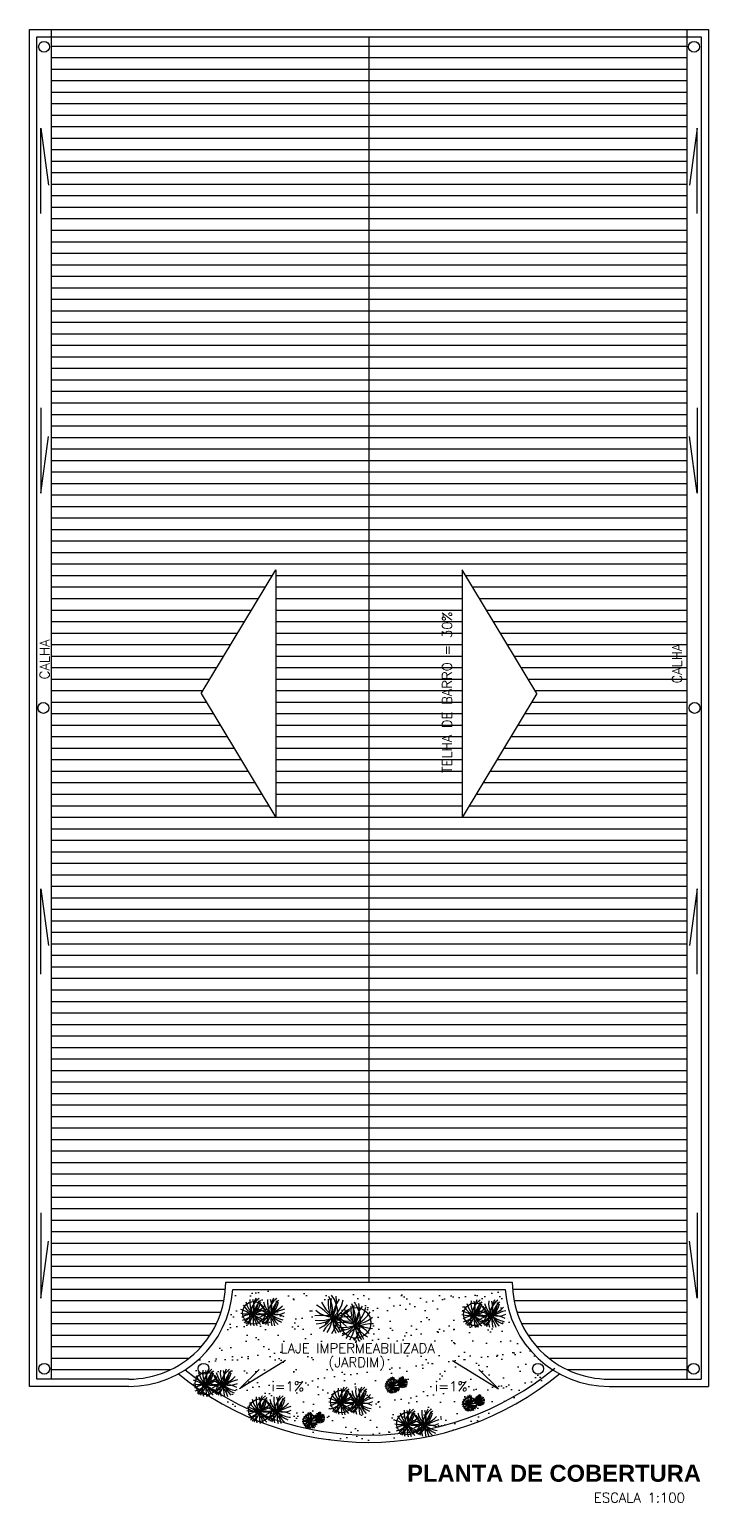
# Model space of a CAD drawing. Extents: x -230.3 to -156.5, y 53.3 to 122.6.
# Drawn here: x -194.61 to -180.61, y 76.82 to 107.22 of the extents above; entities that cross this region are included whole.
import ezdxf
from ezdxf.enums import TextEntityAlignment as Align

# ---------------------------------------------------------------- set-up
doc = ezdxf.new("R2010")
doc.units = 0
doc.header["$MEASUREMENT"] = 0
for name, color, linetype in [('ALVENARIA', 7, 'CONTINUOUS'), ('ALVENARIA1', 44, 'CONTINUOUS'), ('ALVENARIA2', 9, 'CONTINUOUS'), ('COBERTURA', 6, 'CONTINUOUS'), ('COTA', 1, 'CONTINUOUS'), ('JARDIM', 90, 'CONTINUOUS'), ('TEXTO2', 40, 'CONTINUOUS'), ('TEXTO5', 5, 'CONTINUOUS')]:
    doc.layers.add(name, color=color, linetype=linetype)
doc.styles.add('SANSSERIFBOLD', font='sasb____.pfb')
doc.styles.add('SIMPLEX', font='SIMPLEX.SHX')

msp = doc.modelspace()

# ---------------------------------------------------------------- hatches: boundary and pattern name
at = {"layer": 'COTA'}
h = msp.add_hatch(dxfattribs=at)
h.set_pattern_fill('LINE', color=256, scale=1.9, style=0)
h.paths.add_polyline_path([(-187.606, 107.067), (-194.156, 107.067), (-194.156, 79.367), (-192.556, 79.367, 0.414923), (-190.561, 81.367), (-187.606, 81.367)])
h.paths.add_polyline_path([(-189.527, 90.958), (-191.066, 93.513), (-189.527, 96.068)], flags=16)
h.paths.add_polyline_path([(-181.056, 107.067), (-187.606, 107.067), (-187.606, 81.367), (-184.651, 81.367, 0.414923), (-182.656, 79.367), (-181.056, 79.367)])
h.paths.add_polyline_path([(-185.684, 90.958), (-185.684, 96.068), (-184.146, 93.513)], flags=16)
h.paths.add_polyline_path([(-194.145, 93.651), (-194.145, 94.685), (-194.445, 94.685), (-194.445, 93.651)], flags=9)
h.paths.add_polyline_path([(-185.845, 91.561), (-185.845, 95.519), (-186.145, 95.519), (-186.145, 91.561)], flags=24)
h.paths.add_polyline_path([(-181.104, 93.564), (-181.104, 94.598), (-181.404, 94.598), (-181.404, 93.564)], flags=24)
at = {"layer": 'JARDIM'}
h = msp.add_hatch(dxfattribs=at)
h.set_pattern_fill('AR-SAND', color=256, scale=0.25, style=0)
h.paths.add_polyline_path([(-183.818, 79.559, -0.236938), (-184.796, 81.217), (-190.416, 81.217, -0.236938), (-191.394, 79.559, 0.017441), (-191.06, 79.306, -0.230589), (-190.857, 79.309, -0.002161), (-190.854, 79.313, -0.002823), (-190.855, 79.308, -0.146758), (-190.756, 79.217, 0.021245), (-190.729, 79.248, 0.069163), (-190.661, 79.132, -0.076944), (-190.596, 79.272, -0.014578), (-190.59, 79.297, -0.095675), (-190.593, 79.097, 0.001619), (-190.59, 79.098, -0.106848), (-190.489, 79.313, -0.133367), (-190.581, 79.101, 0.026735), (-190.533, 79.12, -0.016426), (-190.562, 79.075, -0.046329), (-190.465, 79.063, -0.066861), (-190.564, 79.072, -0.009297), (-190.582, 79.048, 0.036797), (-190.557, 78.988, 0.025377), (-190.013, 78.716, -0.30946), (-189.754, 78.758, -0.002161), (-189.751, 78.761, -0.002823), (-189.751, 78.756, -0.146758), (-189.653, 78.666, 0.021245), (-189.625, 78.696, 0.069163), (-189.557, 78.581, -0.076944), (-189.493, 78.72, -0.014578), (-189.487, 78.745, -0.095675), (-189.49, 78.546, 0.001619), (-189.487, 78.547, -0.106848), (-189.386, 78.761, -0.133367), (-189.478, 78.55, 0.026735), (-189.43, 78.569, -0.016426), (-189.459, 78.523, -0.046329), (-189.362, 78.512, -0.066861), (-189.461, 78.521, -0.004541), (-189.469, 78.509, 0.024841), (-188.894, 78.352, -0.013587), (-188.881, 78.38, -0.2932), (-188.96, 78.503, -0.446717), (-188.81, 78.637, -0.002161), (-188.809, 78.64, -0.002823), (-188.809, 78.637, -0.215594), (-188.713, 78.579, -0.014648), (-188.686, 78.598, 0.055738), (-188.653, 78.571, -0.076944), (-188.647, 78.632, -0.014578), (-188.648, 78.642, -0.095675), (-188.623, 78.567, 0.001619), (-188.622, 78.568, -0.106848), (-188.612, 78.661, -0.133367), (-188.619, 78.57, 0.026735), (-188.604, 78.583, -0.016426), (-188.609, 78.563, -0.046329), (-188.571, 78.571, -0.066861), (-188.609, 78.561, -0.019552), (-188.617, 78.537, 0.006687), (-188.616, 78.532, 0.005097), (-188.619, 78.534, -0.00795), (-188.623, 78.524, -0.045961), (-188.629, 78.486, -0.042346), (-188.643, 78.517, 0.036313), (-188.669, 78.468, -0.023486), (-188.695, 78.465, -0.361301), (-188.839, 78.368, -0.022633), (-188.848, 78.342, 0.076224), (-187.032, 78.24, -0.034826), (-187.035, 78.272, -0.550393), (-186.703, 78.482, -0.002161), (-186.7, 78.486, -0.002823), (-186.701, 78.481, -0.146758), (-186.603, 78.391, 0.021245), (-186.575, 78.421, 0.064439), (-186.512, 78.313, 0.000349), (-186.504, 78.314, -0.072379), (-186.442, 78.445, -0.014578), (-186.436, 78.47, -0.06751), (-186.431, 78.328, 0.000489), (-186.419, 78.331, -0.078971), (-186.335, 78.486, -0.089317), (-186.385, 78.338, 0.120154)])
h.paths.add_polyline_path([(-188.066, 79.114, -0.002161), (-188.063, 79.118, -0.002823), (-188.064, 79.113, -0.146758), (-187.966, 79.023, 0.021245), (-187.938, 79.053, 0.069163), (-187.87, 78.938, -0.076944), (-187.805, 79.077, -0.014578), (-187.799, 79.102, -0.095675), (-187.803, 78.903, 0.001619), (-187.8, 78.904, -0.106848), (-187.698, 79.118, -0.133367), (-187.79, 78.907, 0.026735), (-187.742, 78.925, -0.016426), (-187.771, 78.88, -0.046329), (-187.674, 78.869, -0.066861), (-187.773, 78.878, -0.019552), (-187.812, 78.827, 0.006687), (-187.813, 78.812, 0.005097), (-187.819, 78.819, -0.00795), (-187.836, 78.799, -0.045961), (-187.882, 78.715, -0.042346), (-187.889, 78.799, 0.031568), (-187.979, 78.718, -0.01891), (-188.01, 78.732, -0.6501), (-188.398, 78.904, -0.550393)], flags=16)
h.paths.add_polyline_path([(-188.17, 79.077, -0.014578), (-188.164, 79.102, -0.097754), (-188.168, 78.898, 0.007837), (-188.165, 78.885, 0.011576), (-188.149, 78.88, -0.052184), (-188.039, 78.869, -0.066861), (-188.138, 78.878, -0.030703), (-188.201, 78.799, -0.045961), (-188.247, 78.715, -0.191317)], flags=0)
h.paths.add_polyline_path([(-188.151, 80.369, -0.01891), (-188.196, 80.363, 0.031568), (-188.279, 80.504, -0.042346), (-188.322, 80.398, -0.045961), (-188.348, 80.526, -0.00795), (-188.362, 80.558, 0.005097), (-188.372, 80.551, 0.006687), (-188.368, 80.571, -0.019552), (-188.397, 80.652, -0.066861), (-188.528, 80.68, -0.046329), (-188.399, 80.656, -0.016426), (-188.418, 80.726, 0.026735), (-188.364, 80.682, -0.133367), (-188.397, 80.992, -0.106848), (-188.353, 80.675, 0.001619), (-188.349, 80.672, -0.095675), (-188.273, 80.931, -0.014578), (-188.276, 80.896, -0.076944), (-188.249, 80.691, 0.069163), (-188.114, 80.812, 0.021245), (-188.091, 80.762, -0.146758), (-187.928, 80.839, -0.002823), (-187.927, 80.845, -0.002161), (-187.924, 80.839, -0.455701), (-187.567, 80.529, -0.763374)], flags=16)
h.paths.add_polyline_path([(-187.927, 80.505, -0.066861), (-188.058, 80.534, -0.052184), (-187.912, 80.504, 0.011576), (-187.889, 80.504, 0.007837), (-187.879, 80.52, -0.097754), (-187.803, 80.784, -0.014578), (-187.805, 80.75, -0.191317), (-187.851, 80.251, -0.045961), (-187.878, 80.379, -0.030703)], flags=0)
h.paths.add_polyline_path([(-187.107, 79.367, -0.002161), (-187.106, 79.37, -0.002823), (-187.105, 79.367, -0.215594), (-187.01, 79.309, -0.014648), (-186.983, 79.328, 0.055738), (-186.949, 79.301, -0.076944), (-186.943, 79.361, -0.014578), (-186.944, 79.372, -0.095675), (-186.92, 79.297, 0.001619), (-186.919, 79.297, -0.106848), (-186.909, 79.391, -0.133367), (-186.916, 79.3, 0.026735), (-186.9, 79.313, -0.016426), (-186.905, 79.292, -0.046329), (-186.867, 79.3, -0.066861), (-186.906, 79.291, -0.019552), (-186.913, 79.267, 0.006687), (-186.912, 79.261, 0.005097), (-186.915, 79.263, -0.00795), (-186.919, 79.254, -0.045961), (-186.925, 79.216, -0.042346), (-186.939, 79.247, 0.036313), (-186.965, 79.198, -0.023486), (-186.991, 79.195, -0.867182), (-187.257, 79.232, -0.446717)], flags=16)
h.paths.add_polyline_path([(-187.157, 79.327, -0.014578), (-187.158, 79.342, -0.095675), (-187.122, 79.231, 0.033425), (-187.093, 79.255, -0.016426), (-187.101, 79.225, -0.046329), (-187.045, 79.237, -0.066861), (-187.101, 79.223, -0.030703), (-187.121, 79.168, -0.045961), (-187.13, 79.113, -0.084031), (-187.162, 79.205, 0.002835), (-187.165, 79.206, 0.002345), (-187.163, 79.207, -0.103735)], flags=0)
h.paths.add_polyline_path([(-189.629, 80.659, 0.006687), (-189.63, 80.644, 0.005097), (-189.636, 80.651, -0.00795), (-189.653, 80.631, -0.045961), (-189.7, 80.547, -0.042346), (-189.707, 80.632, 0.031568), (-189.797, 80.55, -0.01891), (-189.827, 80.564, -0.6501), (-190.215, 80.736, -0.550393), (-189.883, 80.946, -0.002161), (-189.88, 80.95, -0.002823), (-189.881, 80.945, -0.146758), (-189.783, 80.855, 0.021245), (-189.755, 80.885, 0.069163), (-189.687, 80.77, -0.076944), (-189.622, 80.909, -0.014578), (-189.617, 80.934, -0.095675), (-189.62, 80.735, 0.001619), (-189.617, 80.736, -0.106848), (-189.516, 80.95, -0.133367), (-189.607, 80.739, 0.026735), (-189.559, 80.757, -0.016426), (-189.589, 80.712, -0.046329), (-189.492, 80.701, -0.066861), (-189.59, 80.71, -0.019552)], flags=16)
h.paths.add_polyline_path([(-190.018, 80.631, -0.045961), (-190.065, 80.547, -0.191317), (-189.987, 80.909, -0.014578), (-189.982, 80.934, -0.097754), (-189.986, 80.731, 0.007837), (-189.982, 80.717, 0.011576), (-189.966, 80.712, -0.052184), (-189.857, 80.701, -0.066861), (-189.955, 80.71, -0.030703)], flags=0)
h.paths.add_polyline_path([(-191.13, 79.581, -1), (-190.905, 79.581, -1)], flags=16)
h.paths.add_polyline_path([(-185.516, 78.994, -0.002161), (-185.516, 78.997, -0.002823), (-185.515, 78.994, -0.215594), (-185.42, 78.936, -0.014648), (-185.393, 78.955, 0.055738), (-185.359, 78.928, -0.076944), (-185.353, 78.989, -0.014578), (-185.354, 78.999, -0.095675), (-185.33, 78.924, 0.001619), (-185.329, 78.924, -0.106848), (-185.318, 79.018, -0.133367), (-185.326, 78.927, 0.026735), (-185.31, 78.94, -0.016426), (-185.315, 78.919, -0.046329), (-185.277, 78.928, -0.066861), (-185.315, 78.918, -0.019552), (-185.323, 78.894, 0.006687), (-185.322, 78.888, 0.005097), (-185.325, 78.89, -0.00795), (-185.329, 78.881, -0.045961), (-185.335, 78.843, -0.042346), (-185.349, 78.874, 0.036313), (-185.375, 78.825, -0.023486), (-185.401, 78.822, -0.867182), (-185.666, 78.86, -0.446717)], flags=17)
h.paths.add_polyline_path([(-185.567, 78.954, -0.014578), (-185.568, 78.969, -0.095675), (-185.532, 78.858, 0.033425), (-185.503, 78.882, -0.016426), (-185.511, 78.852, -0.046329), (-185.455, 78.864, -0.066861), (-185.511, 78.85, -0.030703), (-185.531, 78.795, -0.045961), (-185.54, 78.74, -0.084031), (-185.572, 78.832, 0.002835), (-185.575, 78.833, 0.002345), (-185.573, 78.834, -0.103735)], flags=16)
h.paths.add_polyline_path([(-185.655, 80.704, -0.550393), (-185.324, 80.914, -0.002161), (-185.321, 80.918, -0.002823), (-185.322, 80.913, -0.146758), (-185.224, 80.823, 0.021245), (-185.196, 80.853, 0.069163), (-185.128, 80.738, -0.076944), (-185.063, 80.877, -0.014578), (-185.057, 80.902, -0.095675), (-185.06, 80.702, 0.001619), (-185.057, 80.703, -0.106848), (-184.956, 80.918, -0.133367), (-185.048, 80.706, 0.026735), (-185, 80.725, -0.016426), (-185.029, 80.68, -0.046329), (-184.932, 80.669, -0.066861), (-185.031, 80.677, -0.019552), (-185.07, 80.627, 0.006687), (-185.071, 80.612, 0.005097), (-185.076, 80.619, -0.00795), (-185.094, 80.599, -0.045961), (-185.14, 80.515, -0.042346), (-185.147, 80.599, 0.031568), (-185.237, 80.517, -0.01891), (-185.268, 80.532, -0.6501)], flags=16)
h.paths.add_polyline_path([(-185.428, 80.877, -0.014578), (-185.422, 80.902, -0.097754), (-185.426, 80.698, 0.007837), (-185.423, 80.685, 0.011576), (-185.407, 80.68, -0.052184), (-185.297, 80.669, -0.066861), (-185.396, 80.677, -0.030703), (-185.458, 80.599, -0.045961), (-185.505, 80.515, -0.191317)], flags=0)
h.paths.add_polyline_path([(-184.008, 79.581, -1), (-184.233, 79.581, -1)], flags=16)
h.paths.add_polyline_path([(-183.681, 79.478, -0.018601), (-183.818, 79.559, -0.115074), (-186.267, 78.363, -0.06877), (-186.379, 78.293, -0.016426), (-186.408, 78.248, -0.08176), (-186.24, 78.216, 0.117592)])
h.paths.add_polyline_path([(-187.032, 78.24, -0.103241), (-189.469, 78.509, -0.004756), (-189.478, 78.496, 0.120631), (-189.367, 78.32, 0.098767), (-186.972, 78.095, -0.003299), (-186.963, 78.104, -0.16895)])
h.paths.add_polyline_path([(-190.603, 79.015, 0.081444), (-190.588, 78.834, 0.022947), (-190.082, 78.583, -0.16636), (-190.013, 78.716, -0.027595)], flags=17)
h.paths.add_polyline_path([(-191.394, 79.559, -0.018601), (-191.531, 79.478, 0.018699), (-191.166, 79.198, -0.168141), (-191.06, 79.306, -0.017441)])
h.paths.add_polyline_path([(-188.516, 79.47), (-187.097, 79.47), (-187.097, 79.928), (-188.516, 79.928)], flags=24)
h.paths.add_polyline_path([(-186.295, 79.068), (-185.547, 79.068), (-185.547, 79.368), (-186.295, 79.368)], flags=25)
h.paths.add_polyline_path([(-189.666, 79.068), (-188.919, 79.068), (-188.919, 79.368), (-189.666, 79.368)], flags=24)
h.paths.add_polyline_path([(-189.48, 79.855), (-185.723, 79.855), (-185.723, 80.155), (-189.48, 80.155)], flags=24)

# ---------------------------------------------------------------- linework, layer by layer
at = {"layer": 'ALVENARIA'}
for p, q in [((-194.606, 107.217), (-180.606, 107.217)), ((-194.606, 79.217), (-194.606, 107.217)), ((-194.456, 107.067), (-180.756, 107.067)), ((-194.456, 79.367), (-194.456, 107.067)), ((-187.606, 107.067), (-187.606, 81.367)), ((-180.756, 107.067), (-180.756, 79.367)), ((-180.606, 107.217), (-180.606, 79.217)), ((-190.561, 81.367), (-184.651, 81.367)), ((-190.416, 81.217), (-184.796, 81.217)), ((-192.556, 79.367), (-194.456, 79.367)), ((-182.656, 79.367), (-180.756, 79.367)), ((-192.556, 79.217), (-194.606, 79.217)), ((-182.656, 79.217), (-180.606, 79.217))]:
    msp.add_line(p, q, dxfattribs=at)
for centre, radius, start, end in [((-192.556, 81.362), 1.995, 270, 0.1388), ((-192.556, 81.362), 2.145, 270, 356.1197), ((-182.656, 81.362), 2.145, 183.8803, 270), ((-182.656, 81.362), 1.995, 179.8612, 270)]:
    msp.add_arc(centre, radius, start, end, dxfattribs=at)
at = {"layer": 'ALVENARIA1'}
for p, q in [((-194.156, 107.217), (-194.156, 79.367)), ((-181.056, 107.217), (-181.056, 79.367)), ((-194.37, 105.179), (-194.213, 104.006)), ((-194.37, 103.419), (-194.37, 105.179)), ((-180.842, 105.179), (-180.999, 104.006)), ((-180.842, 103.419), (-180.842, 105.179)), ((-194.37, 99.406), (-194.37, 97.646)), ((-180.842, 99.406), (-180.842, 97.646)), ((-194.37, 97.646), (-194.213, 98.819)), ((-180.842, 97.646), (-180.999, 98.819)), ((-194.37, 87.725), (-194.37, 89.485)), ((-194.37, 89.485), (-194.213, 88.312)), ((-180.842, 89.485), (-180.999, 88.312)), ((-180.842, 87.725), (-180.842, 89.485)), ((-194.37, 82.8), (-194.37, 81.04)), ((-180.842, 82.8), (-180.842, 81.04)), ((-194.37, 81.04), (-194.213, 82.213)), ((-180.842, 81.04), (-180.999, 82.213)), ((-189.328, 79.749), (-190.277, 79.17)), ((-185.883, 79.749), (-184.935, 79.17)), ((-190.277, 79.17), (-189.871, 79.566)), ((-184.935, 79.17), (-185.341, 79.566))]:
    msp.add_line(p, q, dxfattribs=at)
for radius, start in [(6.15, 230.3396), (6, 230.8525)]:
    msp.add_arc((-187.606, 84.212), radius, start, 309.6604, dxfattribs=at)
at = {"layer": 'ALVENARIA2'}
for p, q in [((-191.066, 93.513), (-189.527, 96.068)), ((-189.527, 96.068), (-189.527, 90.958)), ((-185.684, 96.068), (-185.684, 90.958)), ((-184.146, 93.513), (-185.684, 96.068)), ((-191.066, 93.513), (-189.527, 90.958)), ((-184.146, 93.513), (-185.684, 90.958))]:
    msp.add_line(p, q, dxfattribs=at)
at = {"layer": 'COBERTURA'}
for centre in [(-194.306, 106.859), (-180.905, 106.859), (-194.319, 93.217), (-180.892, 93.217), (-194.3, 79.581), (-191.017, 79.581), (-184.121, 79.581), (-180.912, 79.581)]:
    msp.add_circle(centre, 0.112, dxfattribs=at)
at = {"layer": 'JARDIM'}
for centre, radius in [((-189.983, 80.736), 0.232), ((-185.423, 80.704), 0.232), ((-187.881, 80.529), 0.314), ((-190.956, 79.277), 0.232), ((-187.121, 79.232), 0.135), ((-188.165, 78.904), 0.232), ((-189.853, 78.726), 0.232), ((-185.531, 78.86), 0.135), ((-188.825, 78.503), 0.135), ((-186.802, 78.45), 0.232)]:
    msp.add_circle(centre, radius, dxfattribs=at)
for centre, radius, start, end in [((-190.124, 81.197), 0.483, 254.6842, 319.3279), ((-190.316, 81.014), 0.44, 283.0268, 355.7665), ((-189.873, 81.073), 0.372, 208.3634, 296.259), ((-190.625, 81.18), 0.818, 305.8105, 344.1154), ((-189.672, 81.073), 0.486, 193.1846, 261.312), ((-190.499, 80.843), 0.526, 318.4266, 18.1677), ((-189.57, 80.631), 0.502, 126.891, 198.3431), ((-189.621, 80.956), 0.443, 172.6099, 249.3531), ((-189.557, 80.824), 0.438, 151.1844, 229.1335), ((-189.435, 80.609), 0.561, 136.1311, 194.9477), ((-189.759, 81.197), 0.483, 254.6842, 319.3279), ((-189.951, 81.014), 0.44, 283.0268, 355.7665), ((-189.508, 81.073), 0.372, 208.3634, 296.259), ((-190.26, 81.18), 0.818, 305.8105, 344.1154), ((-189.307, 81.073), 0.486, 193.1846, 261.312), ((-190.134, 80.843), 0.526, 318.4266, 18.1677), ((-189.205, 80.631), 0.502, 126.891, 198.3431), ((-189.256, 80.956), 0.443, 172.6099, 249.3531), ((-189.192, 80.824), 0.438, 151.1844, 229.1335), ((-189.07, 80.609), 0.561, 136.1311, 194.9477), ((-188.617, 81.234), 0.656, 261.3709, 329.4984), ((-188.73, 81.104), 0.598, 273.3298, 350.0731), ((-189.358, 79.775), 1.303, 25.4134, 58.276), ((-188.865, 80.959), 0.592, 293.5494, 11.4985), ((-187.984, 81.213), 0.652, 203.3551, 267.9988), ((-189.109, 80.731), 0.758, 327.7352, 26.5519), ((-187.344, 80.989), 1.105, 178.5676, 216.8724), ((-187.81, 80.899), 0.594, 166.9165, 239.6561), ((-188.926, 80.705), 0.678, 324.3398, 35.7919), ((-187.642, 80.605), 0.71, 144.5153, 204.2564), ((-188.259, 80.957), 0.598, 273.3298, 350.0731), ((-188.394, 80.812), 0.592, 293.5494, 11.4985), ((-188.639, 80.584), 0.758, 327.7352, 26.5519), ((-186.874, 80.842), 1.105, 178.5676, 216.8724), ((-187.34, 80.752), 0.594, 166.9165, 239.6561), ((-188.456, 80.558), 0.678, 324.3398, 35.7919), ((-187.172, 80.458), 0.71, 144.5153, 204.2564), ((-185.757, 80.981), 0.44, 283.0268, 355.7665), ((-185.313, 81.04), 0.372, 208.3634, 296.259), ((-186.066, 81.147), 0.818, 305.8105, 344.1154), ((-185.113, 81.04), 0.486, 193.1846, 261.312), ((-185.94, 80.81), 0.526, 318.4266, 18.1677), ((-185.01, 80.598), 0.502, 126.891, 198.3431), ((-185.061, 80.923), 0.443, 172.6099, 249.3531), ((-184.875, 80.576), 0.561, 136.1311, 194.9477), ((-184.998, 80.791), 0.438, 151.1844, 229.1335), ((-185.392, 80.981), 0.44, 283.0268, 355.7665), ((-184.948, 81.04), 0.372, 208.3634, 296.259), ((-185.701, 81.147), 0.818, 305.8105, 344.1154), ((-184.748, 81.04), 0.486, 193.1846, 261.312), ((-185.575, 80.81), 0.526, 318.4266, 18.1677), ((-184.645, 80.598), 0.502, 126.891, 198.3431), ((-184.696, 80.923), 0.443, 172.6099, 249.3531), ((-184.511, 80.576), 0.561, 136.1311, 194.9477), ((-184.633, 80.791), 0.438, 151.1844, 229.1335), ((-190.339, 80.375), 0.437, 11.7783, 78.0078), ((-189.966, 80.184), 0.528, 62.3844, 119.9728), ((-189.469, 79.878), 0.964, 104.407, 137.2696), ((-189.974, 80.375), 0.437, 11.7783, 78.0078), ((-189.601, 80.184), 0.528, 62.3844, 119.9728), ((-189.105, 79.878), 0.964, 104.407, 137.2696), ((-188.595, 79.97), 0.714, 42.7101, 100.2985), ((-188.358, 81.153), 0.503, 226.4239, 314.3196), ((-188.037, 80.066), 0.59, 84.6752, 150.9046), ((-188.146, 81.087), 0.656, 261.3709, 329.4984), ((-187.887, 81.007), 0.503, 226.4239, 314.3196), ((-188.888, 79.628), 1.303, 25.4134, 58.276), ((-187.514, 81.066), 0.652, 203.3551, 267.9988), ((-185.564, 81.165), 0.483, 254.6842, 319.3279), ((-185.779, 80.342), 0.437, 11.7783, 78.0078), ((-185.407, 80.152), 0.528, 62.3844, 119.9728), ((-184.91, 79.846), 0.964, 104.407, 137.2696), ((-185.199, 81.165), 0.483, 254.6842, 319.3279), ((-185.415, 80.342), 0.437, 11.7783, 78.0078), ((-185.042, 80.152), 0.528, 62.3844, 119.9728), ((-184.545, 79.846), 0.964, 104.407, 137.2696), ((-188.124, 79.823), 0.714, 42.7101, 100.2985), ((-187.567, 79.919), 0.59, 84.6752, 150.9046), ((-191.097, 79.738), 0.483, 254.6842, 319.3279), ((-191.312, 78.915), 0.437, 11.7783, 78.0078), ((-191.289, 79.554), 0.44, 283.0268, 355.7665), ((-190.846, 79.614), 0.372, 208.3634, 296.259), ((-190.443, 78.419), 0.964, 104.407, 137.2696), ((-191.599, 79.721), 0.818, 305.8105, 344.1154), ((-190.645, 79.613), 0.486, 193.1846, 261.312), ((-191.473, 79.383), 0.526, 318.4266, 18.1677), ((-190.543, 79.171), 0.502, 126.891, 198.3431), ((-190.594, 79.496), 0.443, 172.6099, 249.3531), ((-190.408, 79.149), 0.561, 136.1311, 194.9477), ((-190.531, 79.365), 0.438, 151.1844, 229.1335), ((-190.732, 79.738), 0.483, 254.6842, 319.3279), ((-190.947, 78.915), 0.437, 11.7783, 78.0078), ((-190.925, 79.554), 0.44, 283.0268, 355.7665), ((-190.481, 79.614), 0.372, 208.3634, 296.259), ((-190.078, 78.419), 0.964, 104.407, 137.2696), ((-191.234, 79.721), 0.818, 305.8105, 344.1154), ((-190.281, 79.613), 0.486, 193.1846, 261.312), ((-191.108, 79.383), 0.526, 318.4266, 18.1677), ((-190.178, 79.171), 0.502, 126.891, 198.3431), ((-190.229, 79.496), 0.443, 172.6099, 249.3531), ((-190.043, 79.149), 0.561, 136.1311, 194.9477), ((-190.166, 79.365), 0.438, 151.1844, 229.1335), ((-187.286, 79.46), 0.281, 273.7121, 338.3557), ((-187.358, 79.322), 0.256, 302.0547, 14.7943), ((-186.964, 79.422), 0.258, 191.6377, 268.381), ((-187.426, 79.193), 0.306, 337.4545, 37.1955), ((-187.559, 79.355), 0.477, 324.8384, 3.1432), ((-186.874, 79.253), 0.292, 145.9189, 217.371), ((-186.904, 79.361), 0.255, 170.2123, 248.1614), ((-186.795, 79.266), 0.327, 155.1589, 213.9756), ((-186.921, 79.437), 0.147, 227.3913, 315.2869), ((-187.031, 79.452), 0.191, 273.7121, 338.3557), ((-186.846, 79.463), 0.192, 212.2125, 280.3399), ((-187.08, 79.358), 0.174, 302.0547, 14.7943), ((-186.812, 79.426), 0.175, 191.6377, 268.381), ((-186.617, 79.043), 0.381, 123.4348, 156.2974), ((-187.126, 79.271), 0.208, 337.4545, 37.1955), ((-187.217, 79.38), 0.324, 324.8384, 3.1432), ((-186.751, 79.311), 0.198, 145.9189, 217.371), ((-186.771, 79.385), 0.173, 170.2123, 248.1614), ((-186.698, 79.32), 0.222, 155.1589, 213.9756), ((-190.94, 78.725), 0.528, 62.3844, 119.9728), ((-190.575, 78.725), 0.528, 62.3844, 119.9728), ((-188.306, 79.365), 0.483, 254.6842, 319.3279), ((-188.499, 79.182), 0.44, 283.0268, 355.7665), ((-188.055, 79.241), 0.372, 208.3634, 296.259), ((-188.808, 79.348), 0.818, 305.8105, 344.1154), ((-187.855, 79.24), 0.486, 193.1846, 261.312), ((-188.682, 79.011), 0.526, 318.4266, 18.1677), ((-187.753, 78.799), 0.502, 126.891, 198.3431), ((-187.803, 79.124), 0.443, 172.6099, 249.3531), ((-187.618, 78.777), 0.561, 136.1311, 194.9477), ((-187.74, 78.992), 0.438, 151.1844, 229.1335), ((-187.941, 79.365), 0.483, 254.6842, 319.3279), ((-188.134, 79.182), 0.44, 283.0268, 355.7665), ((-187.69, 79.241), 0.372, 208.3634, 296.259), ((-188.443, 79.348), 0.818, 305.8105, 344.1154), ((-187.49, 79.24), 0.486, 193.1846, 261.312), ((-188.317, 79.011), 0.526, 318.4266, 18.1677), ((-187.388, 78.799), 0.502, 126.891, 198.3431), ((-187.439, 79.124), 0.443, 172.6099, 249.3531), ((-187.253, 78.777), 0.561, 136.1311, 194.9477), ((-187.375, 78.992), 0.438, 151.1844, 229.1335), ((-187.249, 78.966), 0.254, 30.8062, 97.0357), ((-187.125, 79.439), 0.217, 227.3913, 315.2869), ((-187.014, 79.477), 0.283, 212.2125, 280.3399), ((-187.007, 78.931), 0.308, 81.4123, 139.0007), ((-186.676, 78.857), 0.562, 123.4348, 156.2974), ((-187.006, 79.116), 0.173, 30.8062, 97.0357), ((-186.842, 79.093), 0.209, 81.4123, 139.0007), ((-185.284, 78.88), 0.292, 145.9189, 217.371), ((-185.314, 78.989), 0.255, 170.2123, 248.1614), ((-185.205, 78.893), 0.327, 155.1589, 213.9756), ((-185.161, 78.938), 0.198, 145.9189, 217.371), ((-185.181, 79.012), 0.173, 170.2123, 248.1614), ((-185.108, 78.947), 0.222, 155.1589, 213.9756), ((-189.994, 79.187), 0.483, 254.6842, 319.3279), ((-190.209, 78.364), 0.437, 11.7783, 78.0078), ((-190.186, 79.003), 0.44, 283.0268, 355.7665), ((-189.743, 79.062), 0.372, 208.3634, 296.259), ((-189.34, 77.868), 0.964, 104.407, 137.2696), ((-190.495, 79.169), 0.818, 305.8105, 344.1154), ((-189.542, 79.062), 0.486, 193.1846, 261.312), ((-190.37, 78.832), 0.526, 318.4266, 18.1677), ((-189.44, 78.62), 0.502, 126.891, 198.3431), ((-189.491, 78.945), 0.443, 172.6099, 249.3531), ((-189.427, 78.813), 0.438, 151.1844, 229.1335), ((-189.305, 78.598), 0.561, 136.1311, 194.9477), ((-189.629, 79.187), 0.483, 254.6842, 319.3279), ((-189.844, 78.364), 0.437, 11.7783, 78.0078), ((-189.821, 79.003), 0.44, 283.0268, 355.7665), ((-189.378, 79.062), 0.372, 208.3634, 296.259), ((-188.975, 77.868), 0.964, 104.407, 137.2696), ((-190.13, 79.169), 0.818, 305.8105, 344.1154), ((-189.177, 79.062), 0.486, 193.1846, 261.312), ((-190.005, 78.832), 0.526, 318.4266, 18.1677), ((-189.075, 78.62), 0.502, 126.891, 198.3431), ((-189.126, 78.945), 0.443, 172.6099, 249.3531), ((-188.94, 78.598), 0.561, 136.1311, 194.9477), ((-189.063, 78.813), 0.438, 151.1844, 229.1335), ((-188.522, 78.543), 0.437, 11.7783, 78.0078), ((-188.149, 78.352), 0.528, 62.3844, 119.9728), ((-187.652, 78.046), 0.964, 104.407, 137.2696), ((-188.157, 78.543), 0.437, 11.7783, 78.0078), ((-187.784, 78.352), 0.528, 62.3844, 119.9728), ((-187.287, 78.046), 0.964, 104.407, 137.2696), ((-186.39, 78.345), 0.502, 126.891, 198.3431), ((-186.44, 78.67), 0.443, 172.6099, 249.3531), ((-186.377, 78.538), 0.438, 151.1844, 229.1335), ((-186.025, 78.345), 0.502, 126.891, 198.3431), ((-186.076, 78.67), 0.443, 172.6099, 249.3531), ((-186.012, 78.538), 0.438, 151.1844, 229.1335), ((-185.659, 78.593), 0.254, 30.8062, 97.0357), ((-185.535, 79.066), 0.217, 227.3913, 315.2869), ((-185.696, 79.087), 0.281, 273.7121, 338.3557), ((-185.424, 79.104), 0.283, 212.2125, 280.3399), ((-185.417, 78.559), 0.308, 81.4123, 139.0007), ((-185.767, 78.949), 0.256, 302.0547, 14.7943), ((-185.374, 79.049), 0.258, 191.6377, 268.381), ((-185.086, 78.484), 0.562, 123.4348, 156.2974), ((-185.836, 78.82), 0.306, 337.4545, 37.1955), ((-185.969, 78.982), 0.477, 324.8384, 3.1432), ((-185.416, 78.743), 0.173, 30.8062, 97.0357), ((-185.331, 79.065), 0.147, 227.3913, 315.2869), ((-185.441, 79.079), 0.191, 273.7121, 338.3557), ((-185.256, 79.09), 0.192, 212.2125, 280.3399), ((-185.252, 78.72), 0.209, 81.4123, 139.0007), ((-185.49, 78.985), 0.174, 302.0547, 14.7943), ((-185.222, 79.053), 0.175, 191.6377, 268.381), ((-185.027, 78.67), 0.381, 123.4348, 156.2974), ((-185.536, 78.898), 0.208, 337.4545, 37.1955), ((-185.627, 79.007), 0.324, 324.8384, 3.1432), ((-189.836, 78.174), 0.528, 62.3844, 119.9728), ((-189.472, 78.174), 0.528, 62.3844, 119.9728), ((-188.952, 78.236), 0.254, 30.8062, 97.0357), ((-188.828, 78.709), 0.217, 227.3913, 315.2869), ((-188.99, 78.73), 0.281, 273.7121, 338.3557), ((-188.718, 78.747), 0.283, 212.2125, 280.3399), ((-188.711, 78.202), 0.308, 81.4123, 139.0007), ((-189.061, 78.592), 0.256, 302.0547, 14.7943), ((-188.667, 78.692), 0.258, 191.6377, 268.381), ((-188.379, 78.128), 0.562, 123.4348, 156.2974), ((-189.13, 78.463), 0.306, 337.4545, 37.1955), ((-189.263, 78.625), 0.477, 324.8384, 3.1432), ((-188.578, 78.523), 0.292, 145.9189, 217.371), ((-188.607, 78.632), 0.255, 170.2123, 248.1614), ((-188.499, 78.537), 0.327, 155.1589, 213.9756), ((-188.709, 78.387), 0.173, 30.8062, 97.0357), ((-188.625, 78.708), 0.147, 227.3913, 315.2869), ((-188.735, 78.722), 0.191, 273.7121, 338.3557), ((-188.55, 78.734), 0.192, 212.2125, 280.3399), ((-188.546, 78.363), 0.209, 81.4123, 139.0007), ((-188.783, 78.629), 0.174, 302.0547, 14.7943), ((-188.516, 78.696), 0.175, 191.6377, 268.381), ((-188.32, 78.313), 0.381, 123.4348, 156.2974), ((-188.83, 78.541), 0.208, 337.4545, 37.1955), ((-188.92, 78.651), 0.324, 324.8384, 3.1432), ((-188.455, 78.582), 0.198, 145.9189, 217.371), ((-188.475, 78.655), 0.173, 170.2123, 248.1614), ((-188.402, 78.591), 0.222, 155.1589, 213.9756), ((-186.943, 78.911), 0.483, 254.6842, 319.3279), ((-187.159, 78.089), 0.437, 11.7783, 78.0078), ((-186.786, 77.898), 0.528, 62.3844, 119.9728), ((-187.136, 78.728), 0.44, 283.0268, 355.7665), ((-186.692, 78.787), 0.372, 208.3634, 296.259), ((-186.289, 77.592), 0.964, 104.407, 137.2696), ((-187.445, 78.894), 0.818, 305.8105, 344.1154), ((-186.492, 78.786), 0.486, 193.1846, 261.312), ((-187.319, 78.557), 0.526, 318.4266, 18.1677), ((-186.255, 78.322), 0.561, 136.1311, 194.9477), ((-186.578, 78.911), 0.483, 254.6842, 319.3279), ((-186.794, 78.089), 0.437, 11.7783, 78.0078), ((-186.421, 77.898), 0.528, 62.3844, 119.9728), ((-186.771, 78.728), 0.44, 283.0268, 355.7665), ((-186.328, 78.787), 0.372, 208.3634, 296.259), ((-185.924, 77.592), 0.964, 104.407, 137.2696), ((-187.08, 78.894), 0.818, 305.8105, 344.1154), ((-186.127, 78.786), 0.486, 193.1846, 261.312), ((-186.954, 78.557), 0.526, 318.4266, 18.1677), ((-185.89, 78.322), 0.561, 136.1311, 194.9477)]:
    msp.add_arc(centre, radius, start, end, dxfattribs=at)

# ---------------------------------------------------------------- texts
at = {"layer": 'TEXTO2', "style": 'SIMPLEX'}
for s, p in [('TELHA DE BARRO = 30%', (-185.895, 93.54)), ('CALHA ', (-194.195, 94.287)), ('CALHA ', (-181.154, 94.2))]:
    msp.add_text(s, height=0.2, rotation=90, dxfattribs=at).set_placement(p, align=Align.CENTER)
for s, p in [('LAJE IMPERMEABILIZADA', (-189.43, 79.905)), ('(JARDIM)', (-188.44, 79.613)), ('i=1%', (-189.616, 79.118)), ('i=1%', (-186.245, 79.118)), ('ESCALA 1:100', (-182.969, 76.821))]:
    msp.add_text(s, height=0.2, dxfattribs=at).set_placement(p)
at = {"layer": 'TEXTO5', "style": 'SANSSERIFBOLD'}
msp.add_text('PLANTA DE COBERTURA', height=0.35, dxfattribs=at).set_placement((-180.762, 77.25), align=Align.RIGHT)

doc.saveas('drawing.dxf')
